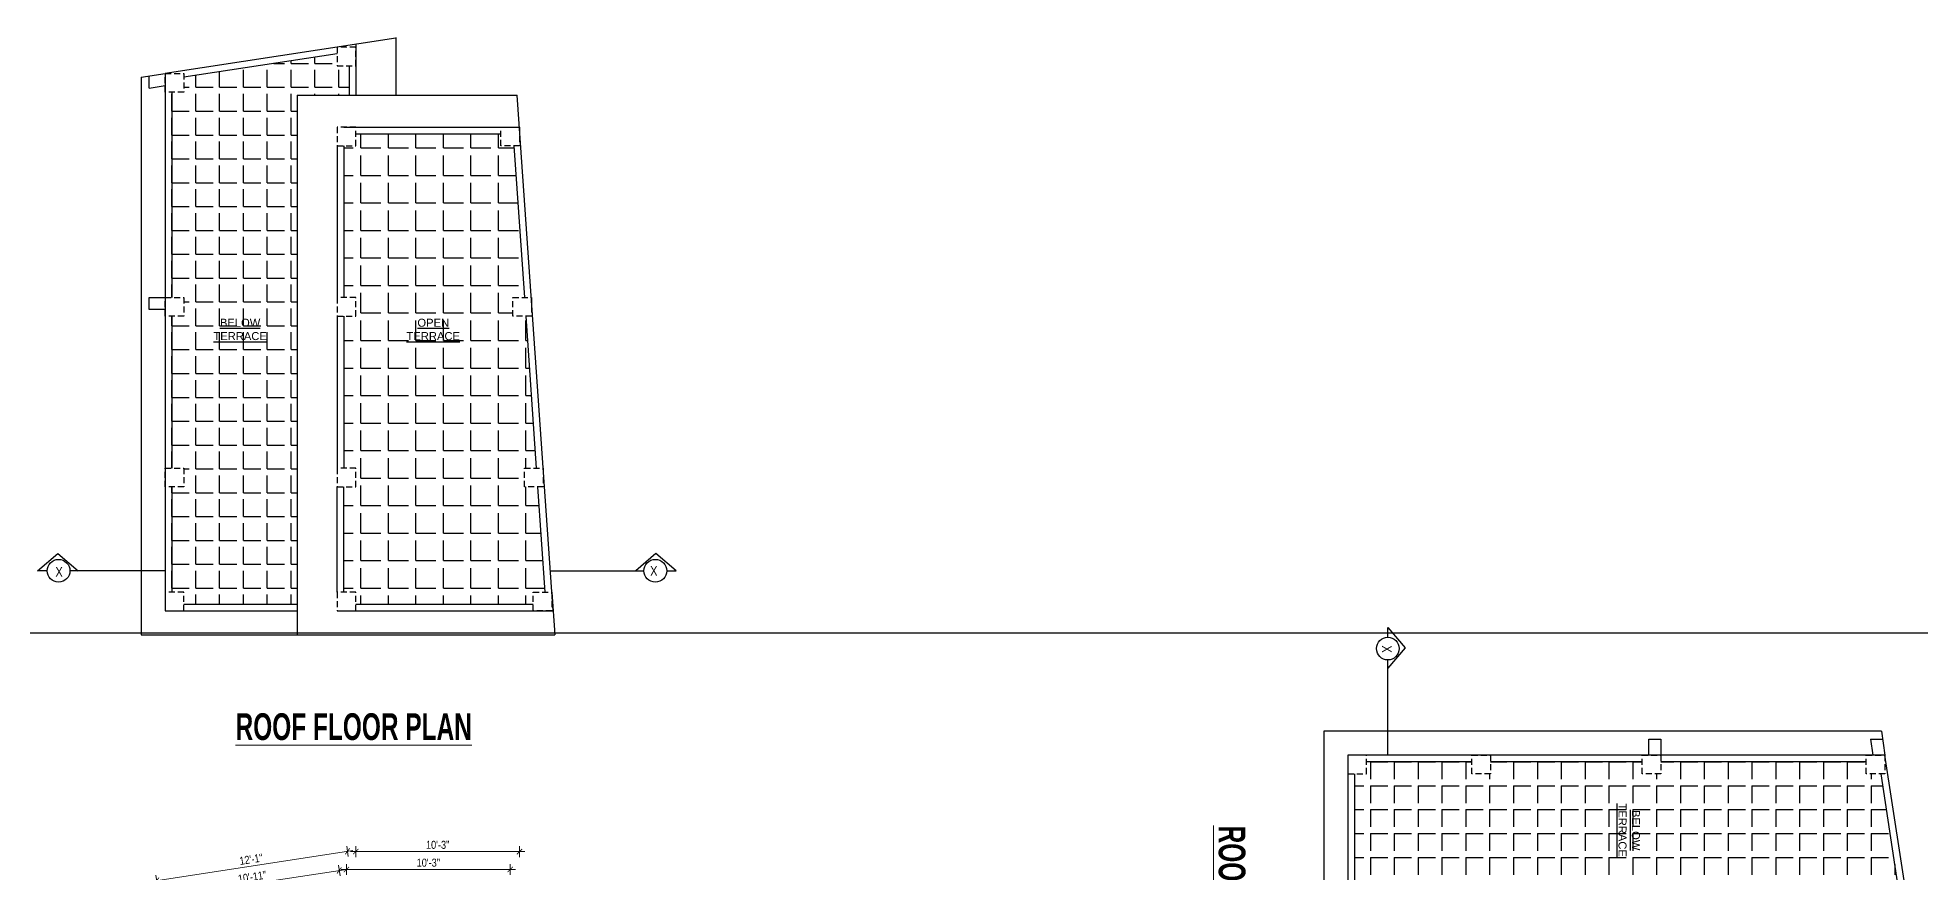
# Model space of a CAD drawing. Header units: inches. Extents: x -5096374 to -5070857, y -3259973 to -3243900.
# Drawn here: x -5081383 to -5079971, y -3257108 to -3256482 of the extents above; entities that cross this region are included whole.
import ezdxf

# ---------------------------------------------------------------- set-up
doc = ezdxf.new("R2010")
doc.units = ezdxf.units.IN
doc.header["$LTSCALE"] = 2
doc.header["$MEASUREMENT"] = 0
doc.header["$PDMODE"] = 34
doc.linetypes.add('HIDDEN', pattern=[0.375, 0.25, -0.125])
doc.layers.get('0').update_dxf_attribs({"linetype": 'CONTINUOUS'})
doc.layers.get('DEFPOINTS').update_dxf_attribs({"color": 141, "linetype": 'CONTINUOUS'})
doc.layers.add('A-Hatch', color=7, linetype='CONTINUOUS')
for name, color, linetype, lineweight in [('DIM 1-100', 4, 'CONTINUOUS', 13), ('TEXT', 181, 'CONTINUOUS', 25), ('Text-100.w', 254, 'CONTINUOUS', 9)]:
    doc.layers.add(name, color=color, linetype=linetype, lineweight=lineweight)
doc.styles.add('ARAIL', font='ARIALN.TTF')
doc.styles.add('Arial', font='arial.ttf', dxfattribs={"width": 0.8, "height": 12})
doc.styles.add('arial.', font='arial.ttf')
doc.styles.get("Standard").update_dxf_attribs({"font": 'ARIALN.TTF'})
doc.dimstyles.new('1 by 96', dxfattribs={"dimtxt": 6, "dimasz": 4, "dimexe": 4, "dimexo": 4, "dimgap": 2, "dimtad": 1, "dimdec": 0, "dimzin": 0, "dimdsep": 46, "dimlunit": 4, "dimtxsty": 'Standard', "dimblk": 'ARCHTICK', "dimcen": 0, "dimdle": 4, "dimadec": 0, "dimazin": 0, "dimtfac": 1, "dimtdec": 0, "dimtix": 1, "dimtofl": 0, "dimtmove": 1, "dimatfit": 3, "dimldrblk": 'ARCHTICK', "dimfxl": 4, "dimfxlon": 1, "dimtolj": 1, "dimtzin": 0, "dimlwd": -1, "dimlwe": -1, "dimarcsym": 0})

# ---------------------------------------------------------------- blocks, each defined once
blk = doc.blocks.new('_ArchTick')
at = {"color": 0, "linetype": 'ByBlock', "const_width": 0.15}
blk.add_lwpolyline([(-0.5, -0.5), (0.5, 0.5)], dxfattribs=at)
blk = doc.blocks.new('*D703')
at = {"layer": 'DEFPOINTS', "color": 0, "ltscale": 0.5, "transparency": 16777216}
for p in [(-5081156.8, -3257106.2), (-5081151.4, -3257141.5), (-5081280.4, -3257161.2)]:
    blk.add_point(p, dxfattribs=at)
at = {"layer": 'DIM 1-100', "color": 0, "ltscale": 0.5, "transparency": 16777216}
for p, q in [((-5081289.8, -3257126.5), (-5081152.9, -3257105.6)), ((-5081156.2, -3257110.1), (-5081157.4, -3257102.2)), ((-5081285.2, -3257129.9), (-5081286.4, -3257122))]:
    blk.add_line(p, q, dxfattribs=at)
at = {"layer": 'DIM 1-100', "color": 0, "ltscale": 0.5, "transparency": 16777216, "xscale": 4, "yscale": 4, "zscale": 4}
for p, rotation in [((-5081156.8, -3257106.2), 8.714742018610865), ((-5081285.8, -3257125.9), 188.7147420186108)]:
    blk.add_blockref('_ArchTick', p, dxfattribs=dict(at, rotation=rotation))
at = {"layer": 'DIM 1-100', "color": 0, "ltscale": 0.5, "transparency": 16777216, "insert": (-5081222.1, -3257111), "char_height": 6, "attachment_point": 5, "rotation": 8.7147}
blk.add_mtext('\\A1;10\'-11"', dxfattribs=at)
blk = doc.blocks.new('*D704')
at = {"layer": 'DEFPOINTS', "color": 0, "ltscale": 0.5, "transparency": 16777216}
for p in [(-5081028.6, -3257105.5), (-5081151.4, -3257141.5), (-5081028.6, -3257201.4)]:
    blk.add_point(p, dxfattribs=at)
at = {"layer": 'DIM 1-100', "color": 0, "ltscale": 0.5, "transparency": 16777216}
for p, q in [((-5081155.4, -3257105.5), (-5081024.6, -3257105.5)), ((-5081151.4, -3257109.5), (-5081151.4, -3257101.5)), ((-5081028.6, -3257109.5), (-5081028.6, -3257101.5))]:
    blk.add_line(p, q, dxfattribs=at)
at = {"layer": 'DIM 1-100', "color": 0, "ltscale": 0.5, "transparency": 16777216, "xscale": 4, "yscale": 4, "zscale": 4, "rotation": 180}
blk.add_blockref('_ArchTick', (-5081151.4, -3257105.5), dxfattribs=at)
at = {"layer": 'DIM 1-100', "color": 0, "ltscale": 0.5, "transparency": 16777216, "xscale": 4, "yscale": 4, "zscale": 4}
blk.add_blockref('_ArchTick', (-5081028.6, -3257105.5), dxfattribs=at)
at = {"layer": 'DIM 1-100', "color": 0, "ltscale": 0.5, "transparency": 16777216, "insert": (-5081090, -3257100.4), "char_height": 6, "attachment_point": 5}
blk.add_mtext('\\A1;10\'-3"', dxfattribs=at)
blk = doc.blocks.new('*D705')
at = {"layer": 'DEFPOINTS', "color": 0, "ltscale": 0.5, "transparency": 16777216}
for p in [(-5081293.6, -3257113.8), (-5081144.4, -3257132.3), (-5081287.4, -3257154.2)]:
    blk.add_point(p, dxfattribs=at)
at = {"layer": 'DIM 1-100', "color": 0, "ltscale": 0.5, "transparency": 16777216}
for p, q in [((-5081146.7, -3257091.2), (-5081297.6, -3257114.4)), ((-5081150, -3257095.8), (-5081151.2, -3257087.9)), ((-5081293, -3257117.7), (-5081294.2, -3257109.8))]:
    blk.add_line(p, q, dxfattribs=at)
at = {"layer": 'DIM 1-100', "color": 0, "ltscale": 0.5, "transparency": 16777216, "xscale": 4, "yscale": 4, "zscale": 4}
for p, rotation in [((-5081150.6, -3257091.8), 8.714742018475636), ((-5081293.6, -3257113.8), 188.7147420184756)]:
    blk.add_blockref('_ArchTick', p, dxfattribs=dict(at, rotation=rotation))
at = {"layer": 'DIM 1-100', "color": 0, "ltscale": 0.5, "transparency": 16777216, "insert": (-5081222.9, -3257097.8), "char_height": 6, "attachment_point": 5, "rotation": 8.7147}
blk.add_mtext('\\A1;12\'-1"', dxfattribs=at)
blk = doc.blocks.new('*D706')
at = {"layer": 'DEFPOINTS', "color": 0, "ltscale": 0.5, "transparency": 16777216}
for p in [(-5081021.6, -3257092.1), (-5081144.4, -3257194.4), (-5081021.6, -3257194.4)]:
    blk.add_point(p, dxfattribs=at)
at = {"layer": 'DIM 1-100', "color": 0, "ltscale": 0.5, "transparency": 16777216}
for p, q in [((-5081148.4, -3257092.1), (-5081017.6, -3257092.1)), ((-5081144.4, -3257096.1), (-5081144.4, -3257088.1)), ((-5081021.6, -3257096.1), (-5081021.6, -3257088.1))]:
    blk.add_line(p, q, dxfattribs=at)
at = {"layer": 'DIM 1-100', "color": 0, "ltscale": 0.5, "transparency": 16777216, "xscale": 4, "yscale": 4, "zscale": 4, "rotation": 180}
blk.add_blockref('_ArchTick', (-5081144.4, -3257092.1), dxfattribs=at)
at = {"layer": 'DIM 1-100', "color": 0, "ltscale": 0.5, "transparency": 16777216, "xscale": 4, "yscale": 4, "zscale": 4}
blk.add_blockref('_ArchTick', (-5081021.6, -3257092.1), dxfattribs=at)
at = {"layer": 'DIM 1-100', "color": 0, "ltscale": 0.5, "transparency": 16777216, "insert": (-5081083, -3257087), "char_height": 6, "attachment_point": 5}
blk.add_mtext('\\A1;10\'-3"', dxfattribs=at)

msp = doc.modelspace()

# ---------------------------------------------------------------- hatches: boundary and pattern name
at = {"layer": 'A-Hatch', "ltscale": 0.5}
h = msp.add_hatch(dxfattribs=at)
h.set_pattern_fill('ANGLE', color=256, scale=65)
h.set_pattern_definition([(0, (8284.386, 1896.64), (0, 17.875), [13, -4.875]), (90, (8284.386, 1896.64), (-17.875, 1e-15), [13, -4.875])])
h.paths.add_polyline_path([(-5081273.4, -3256804.6), (-5081273.4, -3256818.6), (-5081282.4, -3256818.6), (-5081282.4, -3256897.6), (-5081273.4, -3256897.6), (-5081273.4, -3256906.6), (-5081188.4, -3256906.6), (-5081188.4, -3256525), (-5081149.4, -3256525), (-5081149.4, -3256503.1), (-5081158.4, -3256503.1), (-5081158.4, -3256494.1), (-5081273.4, -3256511.7), (-5081273.4, -3256522.8), (-5081282.4, -3256522.8), (-5081282.4, -3256676.8), (-5081273.4, -3256676.8), (-5081273.4, -3256690.8), (-5081282.4, -3256690.8), (-5081282.4, -3256804.6)])
h.paths.add_polyline_path([(-5081252.5, -3256711.5), (-5081209.4, -3256711.5), (-5081209.4, -3256689), (-5081252.5, -3256689)], flags=24)
h = msp.add_hatch(dxfattribs=at)
h.set_pattern_fill('ANGLE', color=256, scale=75)
h.set_pattern_definition([(0, (8284.386, 1896.64), (0, 20.625), [15, -5.625]), (90, (8284.386, 1896.64), (-20.625, 1e-15), [15, -5.625])])
h.paths.add_polyline_path([(-5081016.7, -3256690.8), (-5081026.7, -3256690.8), (-5081026.7, -3256676.8), (-5081017.7, -3256676.8), (-5081025.6, -3256563), (-5081035.6, -3256563), (-5081035.6, -3256554), (-5081144.4, -3256554), (-5081144.4, -3256563), (-5081153.4, -3256563), (-5081153.4, -3256676.8), (-5081144.4, -3256676.8), (-5081144.4, -3256690.8), (-5081153.4, -3256690.8), (-5081153.4, -3256804.6), (-5081144.4, -3256804.6), (-5081144.4, -3256818.6), (-5081153.4, -3256818.6), (-5081153.4, -3256897.6), (-5081144.4, -3256897.6), (-5081144.4, -3256906.6), (-5081011.3, -3256906.6), (-5081011.3, -3256897.6), (-5081002.3, -3256897.6), (-5081007.8, -3256818.6), (-5081017.8, -3256818.6), (-5081017.8, -3256804.6), (-5081008.8, -3256804.6)])
h.paths.add_polyline_path([(-5081107.7, -3256711.5), (-5081064.7, -3256711.5), (-5081064.7, -3256689), (-5081107.7, -3256689)], flags=24)
h = msp.add_hatch(dxfattribs=at)
h.set_pattern_fill('ANGLE', color=256, scale=65, angle=-90)
h.set_pattern_definition([(270, (-1821592.401, -8346591.497), (17.875, -3e-15), [13, -4.875]), (360, (-1821592.401, -8346591.497), (4e-15, 17.875), [13, -4.875])])
h.paths.add_polyline_path([(-5080293.6, -3257033.7), (-5080307.6, -3257033.7), (-5080307.6, -3257024.7), (-5080386.6, -3257024.7), (-5080386.6, -3257033.7), (-5080395.6, -3257033.7), (-5080395.6, -3257118.7), (-5080014, -3257118.7), (-5080014, -3257157.7), (-5079992.1, -3257157.7), (-5079992.1, -3257148.7), (-5079983.2, -3257148.7), (-5080000.8, -3257033.7), (-5080011.9, -3257033.7), (-5080011.9, -3257024.7), (-5080165.9, -3257024.7), (-5080165.9, -3257033.7), (-5080179.9, -3257033.7), (-5080179.9, -3257024.7), (-5080293.6, -3257024.7)])
h.paths.add_polyline_path([(-5080200.5, -3257054.6), (-5080200.5, -3257097.7), (-5080178.1, -3257097.7), (-5080178.1, -3257054.6)], flags=24)

# ---------------------------------------------------------------- linework, layer by layer
at = {"ltscale": 0.5}
for p, q in [((-5081114.4, -3256482.3), (-5081287.4, -3256508.8)), ((-5081144.4, -3256486.9), (-5081144.4, -3256525)), ((-5081114.4, -3256482), (-5081114.4, -3256525)), ((-5081158.4, -3256494.1), (-5081273.4, -3256511.7)), ((-5081149.4, -3256503.1), (-5081149.4, -3256525)), ((-5081305.4, -3256511.6), (-5081287.4, -3256508.8)), ((-5081305.4, -3256511.6), (-5081305.4, -3256929.6)), ((-5081299.4, -3256519.8), (-5081299.4, -3256510.7)), ((-5081299.4, -3256519.8), (-5081287.4, -3256517.9)), ((-5081287.4, -3256508.8), (-5081287.4, -3256676.8)), ((-5081282.4, -3256522.8), (-5081282.4, -3256676.8)), ((-5081188.4, -3256525), (-5081188.4, -3256929.6)), ((-5081188.4, -3256525), (-5081023.3, -3256525)), ((-5080996.3, -3256911.6), (-5081023.3, -3256525)), ((-5081153.4, -3256549), (-5081144.4, -3256549)), ((-5081144.4, -3256549), (-5081021.6, -3256549)), ((-5081144.4, -3256554), (-5081035.6, -3256554)), ((-5081158.4, -3256563), (-5081158.4, -3256676.8)), ((-5081153.4, -3256563), (-5081153.4, -3256676.8)), ((-5081017.7, -3256676.8), (-5081025.6, -3256563)), ((-5081299.4, -3256676.8), (-5081287.4, -3256676.8)), ((-5081299.4, -3256685.8), (-5081299.4, -3256676.8)), ((-5081287.4, -3256685.8), (-5081299.4, -3256685.8)), ((-5081287.4, -3256676.8), (-5081287.4, -3256911.6)), ((-5081282.4, -3256690.8), (-5081282.4, -3256804.6)), ((-5081158.4, -3256690.8), (-5081158.4, -3256804.6)), ((-5081153.4, -3256690.8), (-5081153.4, -3256804.6)), ((-5081008.8, -3256804.6), (-5081016.7, -3256690.8)), ((-5081282.4, -3256818.6), (-5081282.4, -3256897.6)), ((-5081282.4, -3256818.6), (-5081282.4, -3256897.6)), ((-5081158.4, -3256897.6), (-5081158.4, -3256818.6)), ((-5081153.4, -3256897.6), (-5081153.4, -3256818.6)), ((-5081002.3, -3256897.6), (-5081007.8, -3256818.6)), ((-5080997.3, -3256897.6), (-5080995.1, -3256929.6)), ((-5081287.4, -3256911.6), (-5081188.4, -3256911.6)), ((-5081273.4, -3256906.6), (-5081188.4, -3256906.6)), ((-5081158.4, -3256911.6), (-5080996.3, -3256911.6)), ((-5081144.4, -3256906.6), (-5081011.3, -3256906.6)), ((-5081305.4, -3256929.6), (-5080995.1, -3256929.6)), ((-5080000.6, -3257001.7), (-5080418.6, -3257001.7)), ((-5080418.6, -3257001.7), (-5080418.6, -3257312.1)), ((-5080174.9, -3257019.7), (-5080174.9, -3257007.7)), ((-5080174.9, -3257007.7), (-5080165.9, -3257007.7)), ((-5080165.9, -3257007.7), (-5080165.9, -3257019.7)), ((-5080008.8, -3257007.7), (-5080007, -3257019.7)), ((-5080008.8, -3257007.7), (-5079999.7, -3257007.7)), ((-5080000.6, -3257001.7), (-5079997.9, -3257019.7)), ((-5080165.9, -3257019.7), (-5080400.6, -3257019.7)), ((-5080400.6, -3257019.7), (-5080400.6, -3257118.7)), ((-5080307.6, -3257024.7), (-5080386.6, -3257024.7)), ((-5080307.6, -3257024.7), (-5080386.6, -3257024.7)), ((-5080179.9, -3257024.7), (-5080293.6, -3257024.7)), ((-5079997.9, -3257019.7), (-5080165.9, -3257019.7)), ((-5080011.9, -3257024.7), (-5080165.9, -3257024.7)), ((-5079971.4, -3257192.7), (-5079997.9, -3257019.7)), ((-5080395.6, -3257033.7), (-5080395.6, -3257118.7)), ((-5079983.2, -3257148.7), (-5080000.8, -3257033.7))]:
    msp.add_line(p, q, dxfattribs=at)
msp.add_xline((-5078027.4, -3256928.3), (-1, 0), dxfattribs=at)
at = {"linetype": 'HIDDEN', "ltscale": 9}
for points in [[(-5081144.4, -3256489.1), (-5081158.4, -3256489.1), (-5081158.4, -3256503.1), (-5081144.4, -3256503.1)], [(-5081287.4, -3256508.8), (-5081273.4, -3256508.8), (-5081273.4, -3256522.8), (-5081287.4, -3256522.8)], [(-5081144.4, -3256549), (-5081158.4, -3256549), (-5081158.4, -3256563), (-5081144.4, -3256563)], [(-5081035.6, -3256549), (-5081021.6, -3256549), (-5081021.6, -3256563), (-5081035.6, -3256563)], [(-5081287.4, -3256676.8), (-5081273.4, -3256676.8), (-5081273.4, -3256690.8), (-5081287.4, -3256690.8)], [(-5081144.4, -3256676.8), (-5081158.4, -3256676.8), (-5081158.4, -3256690.8), (-5081144.4, -3256690.8)], [(-5081026.7, -3256676.8), (-5081012.7, -3256676.8), (-5081012.7, -3256690.8), (-5081026.7, -3256690.8)], [(-5081287.4, -3256804.6), (-5081273.4, -3256804.6), (-5081273.4, -3256818.6), (-5081287.4, -3256818.6)], [(-5081144.4, -3256804.6), (-5081158.4, -3256804.6), (-5081158.4, -3256818.6), (-5081144.4, -3256818.6)], [(-5081017.8, -3256804.6), (-5081003.8, -3256804.6), (-5081003.8, -3256818.6), (-5081017.8, -3256818.6)], [(-5081273.4, -3256897.6), (-5081287.4, -3256897.6), (-5081287.4, -3256911.6), (-5081273.4, -3256911.6)], [(-5081144.4, -3256897.6), (-5081158.4, -3256897.6), (-5081158.4, -3256911.6), (-5081144.4, -3256911.6)], [(-5081011.3, -3256897.6), (-5080997.3, -3256897.6), (-5080997.3, -3256911.6), (-5081011.3, -3256911.6)], [(-5080386.6, -3257033.7), (-5080386.6, -3257019.7), (-5080400.6, -3257019.7), (-5080400.6, -3257033.7)], [(-5080293.6, -3257019.7), (-5080293.6, -3257033.7), (-5080307.6, -3257033.7), (-5080307.6, -3257019.7)], [(-5080165.9, -3257019.7), (-5080165.9, -3257033.7), (-5080179.9, -3257033.7), (-5080179.9, -3257019.7)], [(-5079997.9, -3257019.7), (-5079997.9, -3257033.7), (-5080011.9, -3257033.7), (-5080011.9, -3257019.7)]]:
    msp.add_lwpolyline(points, close=True, dxfattribs=at)
at = {"layer": 'TEXT'}
for points in [[(-5081375.8, -3256881.6), (-5081382.9, -3256881.6), (-5081367.8, -3256868.5), (-5081352.6, -3256881.6)], [(-5080911.3, -3256881.6), (-5080904.2, -3256881.6), (-5080919.3, -3256868.5), (-5080934.4, -3256881.6)], [(-5081287.4, -3256881.6), (-5081358.7, -3256881.6)], [(-5080998.4, -3256881.6), (-5080928.4, -3256881.6)], [(-5080370.6, -3256931.3), (-5080370.6, -3256924.2), (-5080357.5, -3256939.3), (-5080370.6, -3256954.5)], [(-5080370.6, -3257019.7), (-5080370.6, -3256948.4)]]:
    msp.add_lwpolyline(points, dxfattribs=at)
for centre in [(-5081367.2, -3256881.6), (-5080919.8, -3256881.6), (-5080370.6, -3256939.9)]:
    msp.add_circle(centre, 8.53, dxfattribs=at)

# ---------------------------------------------------------------- texts
at = {"layer": 'TEXT', "lineweight": -2, "char_height": 6, "width": 127.506, "attachment_point": 5, "style": 'arial.'}
for s, insert in [('{\\LBELOW \\PTERRACE}', (-5081231.1, -3256700.7)), ('{\\LOPEN\\PTERRACE}', (-5081086.3, -3256700.7))]:
    msp.add_mtext(s, dxfattribs=dict(at, insert=insert))
at = {"layer": 'TEXT', "char_height": 7.2, "style": 'ARAIL'}
for insert, attachment_point in [((-5081364.1, -3256878.8), 3), ((-5080923.7, -3256878.1), 1)]:
    msp.add_mtext_dynamic_manual_height_columns('X', width=125.465, gutter_width=90, heights=[0], dxfattribs=dict(at, insert=insert, attachment_point=attachment_point))
at = {"layer": 'TEXT', "insert": (-5080367.8, -3256943), "char_height": 7.2, "attachment_point": 3, "rotation": 270, "style": 'ARAIL'}
msp.add_mtext_dynamic_manual_height_columns('X', width=125.465, gutter_width=90, heights=[0], dxfattribs=at)
at = {"layer": 'TEXT', "lineweight": -2, "insert": (-5080189.7, -3257076), "char_height": 6, "width": 127.506, "attachment_point": 5, "rotation": 270, "style": 'arial.'}
msp.add_mtext('{\\LBELOW \\PTERRACE}', dxfattribs=at)
at = {"layer": 'Text-100.w', "insert": (-5081148.5, -3256988.4), "char_height": 20, "width": 569.102, "attachment_point": 2, "style": 'Arial'}
msp.add_mtext('\\A1;{\\fArial Narrow|b1|i0|c0|p34;\\L ROOF FLOOR PLAN}', dxfattribs=at)
at = {"layer": 'Text-100.w', "insert": (-5080477.4, -3257158.6), "char_height": 20, "width": 569.102, "attachment_point": 2, "rotation": 270, "style": 'Arial'}
msp.add_mtext('\\A1;{\\fArial Narrow|b1|i0|c0|p34;\\L ROOF FLOOR PLAN}', dxfattribs=at)

# ---------------------------------------------------------------- dimensions: what is measured, and where the dimension line sits
at = {"layer": 'DIM 1-100', "ltscale": 0.5}
for base, p1, p2, picture, middle in [((-5081021.6, -3257092.1), (-5081144.4, -3257194.4), (-5081021.6, -3257194.4), '*D706', (-5081083, -3257087)), ((-5081028.6, -3257105.5), (-5081151.4, -3257141.5), (-5081028.6, -3257201.4), '*D704', (-5081090, -3257100.4))]:
    dim = msp.add_linear_dim(base=base, p1=p1, p2=p2, dimstyle='1 by 96', dxfattribs=at)
    dim.commit()
    dim.dimension.update_dxf_attribs({"geometry": picture, "text_midpoint": middle})
for p1, p2, distance, picture, middle in [((-5081144.4, -3257132.3), (-5081287.4, -3257154.2), -40.9, '*D705', (-5081222.9, -3257097.8)), ((-5081280.4296, -3257161.2256), (-5081151.4296, -3257141.4519), 35.7047, '*D703', (-5081222.1066, -3257111.0413))]:
    dim = msp.add_aligned_dim(p1=p1, p2=p2, distance=distance, dimstyle='1 by 96', dxfattribs=at)
    dim.commit()
    dim.dimension.update_dxf_attribs({"geometry": picture, "text_midpoint": middle})

doc.saveas('drawing.dxf')
